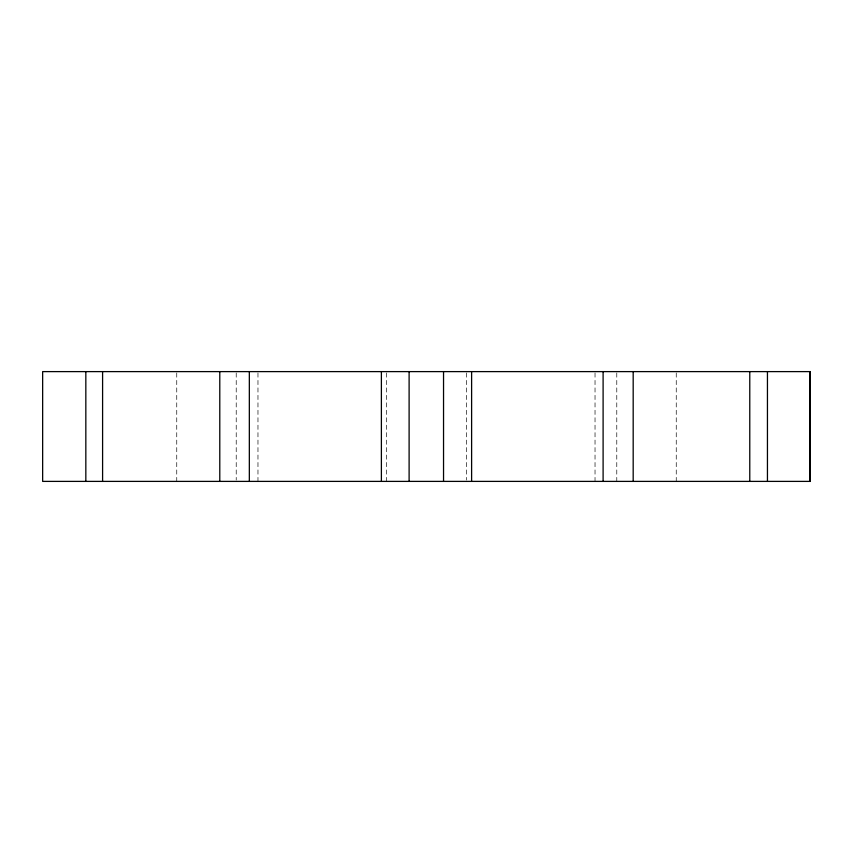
<?xml version="1.0" encoding="UTF-8"?>
<svg xmlns="http://www.w3.org/2000/svg" width="853" height="853" viewBox="0 0 853 853"><rect width="100%" height="100%" fill="white"/><g stroke="black" fill="none" stroke-linecap="round" stroke-linejoin="round"><path stroke-width="0.64" stroke-dasharray="4.26 3.2" d="M676.248 372.932L676.248 481.391M616.783 372.932L616.783 481.391M595.031 372.932L595.031 481.391M466.378 372.932L466.378 480.068M386.622 372.932L386.622 481.391M257.969 372.932L257.969 481.391M236.217 372.932L236.217 480.068M176.752 372.932L176.752 481.391"/><path stroke-width="1.28" d="M809.828 371.609L809.828 481.391M767.444 371.609L767.444 481.391M749.776 371.609L749.776 481.391M633.182 371.609L633.182 481.391M603.103 371.609L603.103 481.391M471.613 371.609L471.613 481.391M443.539 371.609L443.539 481.391M409.109 371.609L409.109 481.391M381.387 371.609L381.387 481.391M249.332 371.609L249.332 481.391M219.786 371.609L219.786 481.391M102.595 371.609L102.595 481.391M85.833 371.609L85.833 481.391M810.35 371.609L42.65 371.609L42.65 481.391L810.35 481.391L810.35 371.609"/></g></svg>
